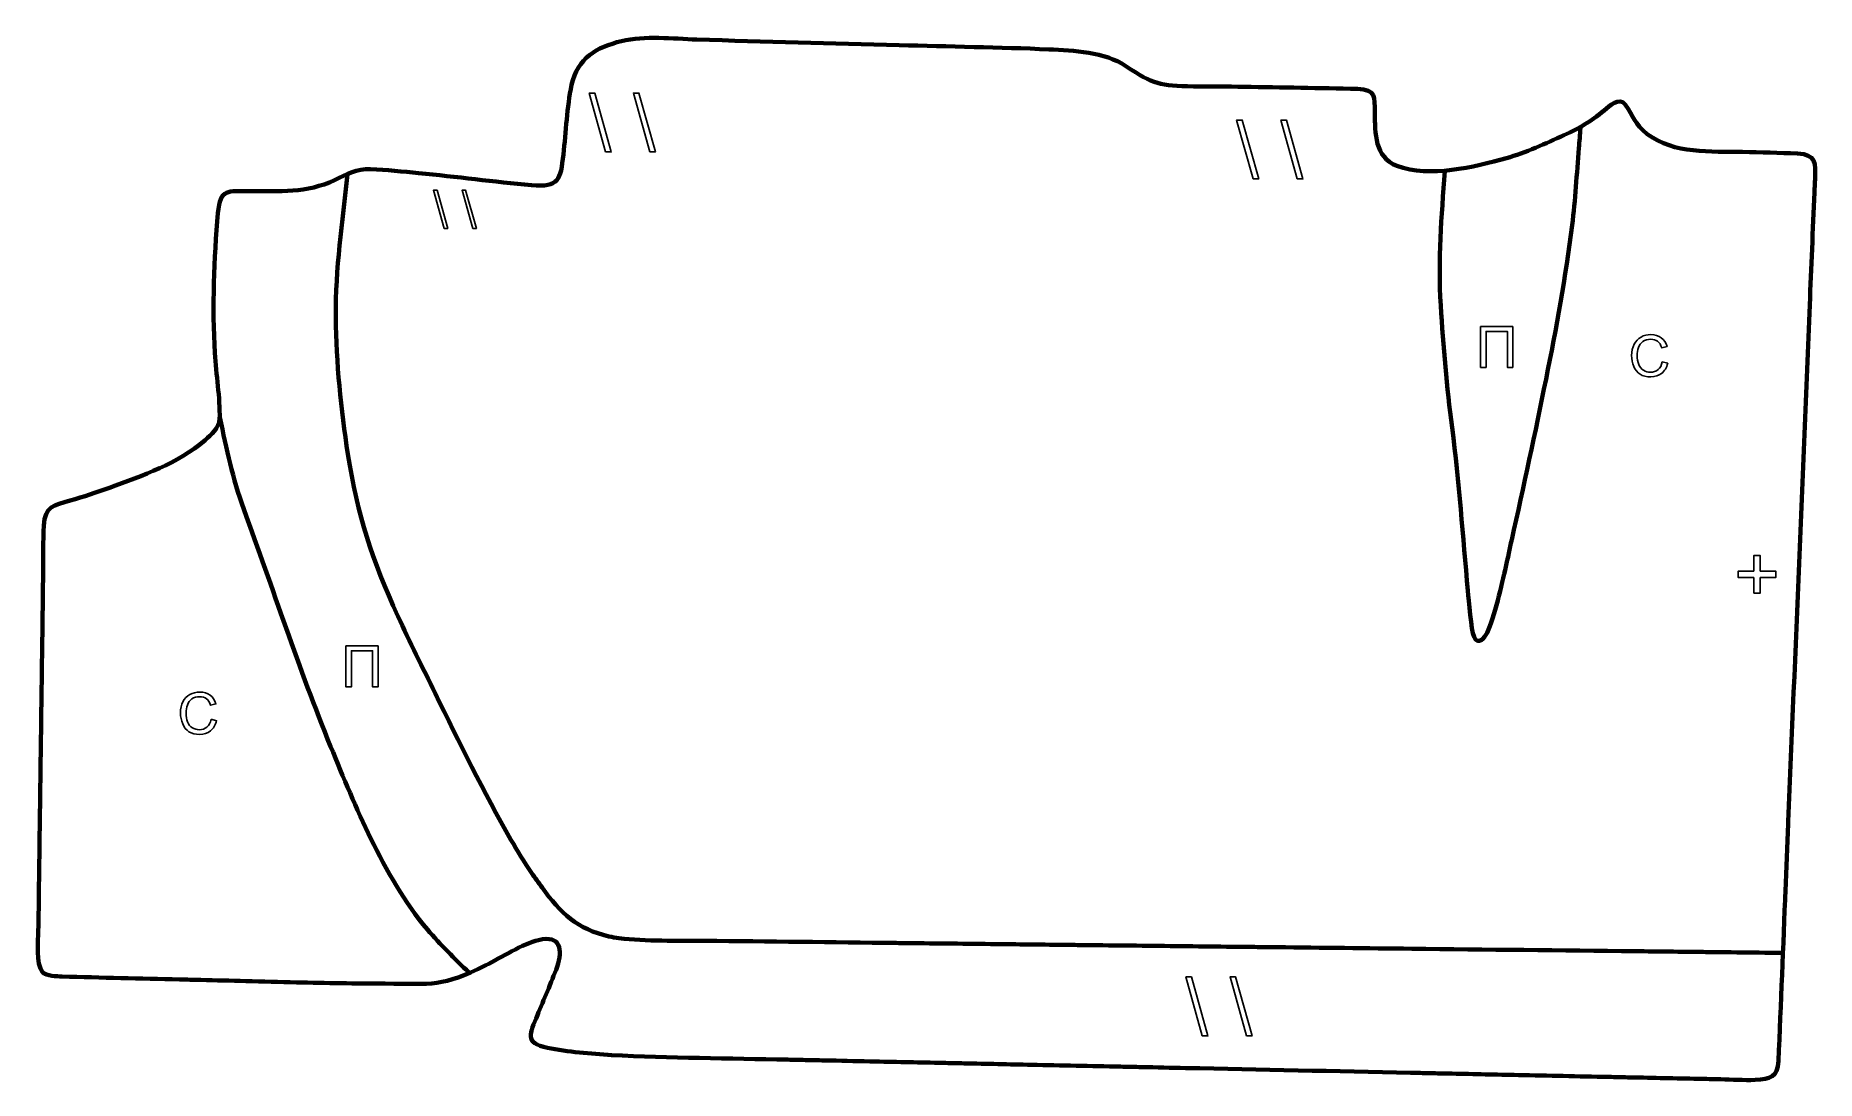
# Model space of a CAD drawing. Header units: millimetres. Extents: x 1059 to 1863, y 262 to 1471.
# Drawn here: x 1070 to 1863, y 262 to 727 of the extents above; entities outside this region: 1.
import ezdxf

# ---------------------------------------------------------------- set-up
doc = ezdxf.new("R2010")
doc.units = ezdxf.units.MM
doc.header["$MEASUREMENT"] = 0
doc.header["$XCLIPFRAME"] = 0
doc.layers.add('layer 1', color=7, linetype='Continuous', plot=False)
doc.layers.add('layer 2', color=7, linetype='Continuous')
doc.layers.add('layer 3', color=7, linetype='Continuous')
picture_1 = doc.add_image_def('image1.jpg', size_in_pixel=(45719, 101599))

msp = doc.modelspace()

# ---------------------------------------------------------------- linework, layer by layer
at = {"layer": 'layer 2', "color": 142}
for points, knots in [([(1323.7518, 675.2808), (1323.7518, 675.2808), (1316.4224, 701.4825), (1316.4224, 701.4825), (1316.4224, 701.4825), (1316.4224, 701.4825), (1318.9127, 701.4825), (1318.9127, 701.4825), (1318.9127, 701.4825), (1318.9127, 701.4825), (1326.2421, 675.2808), (1326.2421, 675.2808), (1326.2421, 675.2808), (1326.2421, 675.2808), (1323.7518, 675.2808), (1323.7518, 675.2808)], [0, 0, 0, 0, 0.2, 0.2, 0.2, 0.2, 0.4, 0.4, 0.4, 0.4, 0.6, 0.6, 0.6, 0.6, 1, 1, 1, 1]), ([(1343.4266, 675.2808), (1343.4266, 675.2808), (1336.0972, 701.4825), (1336.0972, 701.4825), (1336.0972, 701.4825), (1336.0972, 701.4825), (1338.5875, 701.4825), (1338.5875, 701.4825), (1338.5875, 701.4825), (1338.5875, 701.4825), (1345.9169, 675.2808), (1345.9169, 675.2808), (1345.9169, 675.2808), (1345.9169, 675.2808), (1343.4266, 675.2808), (1343.4266, 675.2808)], [0, 0, 0, 0, 0.2, 0.2, 0.2, 0.2, 0.4, 0.4, 0.4, 0.4, 0.6, 0.6, 0.6, 0.6, 1, 1, 1, 1]), ([(1612.0367, 663.2688), (1612.0367, 663.2688), (1604.7073, 689.4705), (1604.7073, 689.4705), (1604.7073, 689.4705), (1604.7073, 689.4705), (1607.1976, 689.4705), (1607.1976, 689.4705), (1607.1976, 689.4705), (1607.1976, 689.4705), (1614.527, 663.2688), (1614.527, 663.2688), (1614.527, 663.2688), (1614.527, 663.2688), (1612.0367, 663.2688), (1612.0367, 663.2688)], [0, 0, 0, 0, 0.2, 0.2, 0.2, 0.2, 0.4, 0.4, 0.4, 0.4, 0.6, 0.6, 0.6, 0.6, 1, 1, 1, 1]), ([(1631.7115, 663.2688), (1631.7115, 663.2688), (1624.3821, 689.4705), (1624.3821, 689.4705), (1624.3821, 689.4705), (1624.3821, 689.4705), (1626.8724, 689.4705), (1626.8724, 689.4705), (1626.8724, 689.4705), (1626.8724, 689.4705), (1634.2018, 663.2688), (1634.2018, 663.2688), (1634.2018, 663.2688), (1634.2018, 663.2688), (1631.7115, 663.2688), (1631.7115, 663.2688)], [0, 0, 0, 0, 0.2, 0.2, 0.2, 0.2, 0.4, 0.4, 0.4, 0.4, 0.6, 0.6, 0.6, 0.6, 1, 1, 1, 1]), ([(1251.8157, 641.2019), (1251.8157, 641.2019), (1247.0639, 658.189), (1247.0639, 658.189), (1247.0639, 658.189), (1247.0639, 658.189), (1248.6784, 658.189), (1248.6784, 658.189), (1248.6784, 658.189), (1248.6784, 658.189), (1253.4302, 641.2019), (1253.4302, 641.2019), (1253.4302, 641.2019), (1253.4302, 641.2019), (1251.8157, 641.2019), (1251.8157, 641.2019)], [0, 0, 0, 0, 0.2, 0.2, 0.2, 0.2, 0.4, 0.4, 0.4, 0.4, 0.6, 0.6, 0.6, 0.6, 1, 1, 1, 1]), ([(1264.5713, 641.2019), (1264.5713, 641.2019), (1259.8195, 658.189), (1259.8195, 658.189), (1259.8195, 658.189), (1259.8195, 658.189), (1261.434, 658.189), (1261.434, 658.189), (1261.434, 658.189), (1261.434, 658.189), (1266.1858, 641.2019), (1266.1858, 641.2019), (1266.1858, 641.2019), (1266.1858, 641.2019), (1264.5713, 641.2019), (1264.5713, 641.2019)], [0, 0, 0, 0, 0.2, 0.2, 0.2, 0.2, 0.4, 0.4, 0.4, 0.4, 0.6, 0.6, 0.6, 0.6, 1, 1, 1, 1]), ([(1713.3481, 597.507), (1713.3481, 597.507), (1727.6437, 597.507), (1727.6437, 597.507), (1727.6437, 597.507), (1727.6437, 597.507), (1727.6437, 579.2943), (1727.6437, 579.2943), (1727.6437, 579.2943), (1727.6437, 579.2943), (1725.2272, 579.2943), (1725.2272, 579.2943), (1725.2272, 579.2943), (1725.2272, 579.2943), (1725.2272, 595.3704), (1725.2272, 595.3704), (1725.2272, 595.3704), (1725.2272, 595.3704), (1715.7646, 595.3704), (1715.7646, 595.3704), (1715.7646, 595.3704), (1715.7646, 595.3704), (1715.7646, 579.2943), (1715.7646, 579.2943), (1715.7646, 579.2943), (1715.7646, 579.2943), (1713.3481, 579.2943), (1713.3481, 579.2943), (1713.3481, 579.2943), (1713.3481, 579.2943), (1713.3481, 597.507), (1713.3481, 597.507)], [0, 0, 0, 0, 0.11111111, 0.11111111, 0.11111111, 0.11111111, 0.22222222, 0.22222222, 0.22222222, 0.22222222, 0.33333333, 0.33333333, 0.33333333, 0.33333333, 0.44444444, 0.44444444, 0.44444444, 0.44444444, 0.55555556, 0.55555556, 0.55555556, 0.55555556, 0.66666667, 0.66666667, 0.66666667, 0.66666667, 0.77777778, 0.77777778, 0.77777778, 0.77777778, 1, 1, 1, 1]), ([(1794.227, 581.8111), (1794.227, 581.8111), (1796.6435, 581.2006), (1796.6435, 581.2006), (1796.6435, 581.2006), (1796.139, 579.2208), (1795.2318, 577.7158), (1793.9218, 576.6771), (1793.9218, 576.6771), (1792.6118, 575.6384), (1791.0092, 575.117), (1789.1142, 575.117), (1789.1142, 575.117), (1787.1556, 575.117), (1785.5615, 575.5155), (1784.3321, 576.3167), (1784.3321, 576.3167), (1783.1026, 577.1137), (1782.17, 578.2711), (1781.5298, 579.7846), (1781.5298, 579.7846), (1780.8896, 581.3023), (1780.5674, 582.9261), (1780.5674, 584.6642), (1780.5674, 584.6642), (1780.5674, 586.5593), (1780.9278, 588.2127), (1781.6527, 589.6244), (1781.6527, 589.6244), (1782.3777, 591.0362), (1783.4079, 592.1087), (1784.7433, 592.8422), (1784.7433, 592.8422), (1786.0787, 593.5756), (1787.5498, 593.9402), (1789.1524, 593.9402), (1789.1524, 593.9402), (1790.9753, 593.9402), (1792.5058, 593.4781), (1793.7437, 592.5496), (1793.7437, 592.5496), (1794.9859, 591.6212), (1795.8507, 590.3197), (1796.3383, 588.6409), (1796.3383, 588.6409), (1796.3383, 588.6409), (1793.9726, 588.0812), (1793.9726, 588.0812), (1793.9726, 588.0812), (1793.5529, 589.404), (1792.9382, 590.3706), (1792.1369, 590.9726), (1792.1369, 590.9726), (1791.3357, 591.5788), (1790.3267, 591.8798), (1789.11, 591.8798), (1789.11, 591.8798), (1787.7152, 591.8798), (1786.5451, 591.5449), (1785.6082, 590.8751), (1785.6082, 590.8751), (1784.6712, 590.2052), (1784.0099, 589.3022), (1783.6326, 588.1745), (1783.6326, 588.1745), (1783.251, 587.0426), (1783.0602, 585.8767), (1783.0602, 584.677), (1783.0602, 584.677), (1783.0602, 583.1296), (1783.2849, 581.7772), (1783.7343, 580.624), (1783.7343, 580.624), (1784.1837, 579.4667), (1784.8832, 578.606), (1785.8329, 578.0337), (1785.8329, 578.0337), (1786.7825, 577.4614), (1787.8084, 577.1773), (1788.9149, 577.1773), (1788.9149, 577.1773), (1790.2631, 577.1773), (1791.3993, 577.5674), (1792.332, 578.3432), (1792.332, 578.3432), (1793.2646, 579.1233), (1793.8963, 580.2764), (1794.227, 581.8111)], [0, 0, 0, 0, 0.04347826, 0.04347826, 0.04347826, 0.04347826, 0.08695652, 0.08695652, 0.08695652, 0.08695652, 0.13043478, 0.13043478, 0.13043478, 0.13043478, 0.17391304, 0.17391304, 0.17391304, 0.17391304, 0.2173913, 0.2173913, 0.2173913, 0.2173913, 0.26086957, 0.26086957, 0.26086957, 0.26086957, 0.30434783, 0.30434783, 0.30434783, 0.30434783, 0.34782609, 0.34782609, 0.34782609, 0.34782609, 0.39130435, 0.39130435, 0.39130435, 0.39130435, 0.43478261, 0.43478261, 0.43478261, 0.43478261, 0.47826087, 0.47826087, 0.47826087, 0.47826087, 0.52173913, 0.52173913, 0.52173913, 0.52173913, 0.56521739, 0.56521739, 0.56521739, 0.56521739, 0.60869565, 0.60869565, 0.60869565, 0.60869565, 0.65217391, 0.65217391, 0.65217391, 0.65217391, 0.69565217, 0.69565217, 0.69565217, 0.69565217, 0.73913043, 0.73913043, 0.73913043, 0.73913043, 0.7826087, 0.7826087, 0.7826087, 0.7826087, 0.82608696, 0.82608696, 0.82608696, 0.82608696, 0.86956522, 0.86956522, 0.86956522, 0.86956522, 0.91304348, 0.91304348, 0.91304348, 0.91304348, 1, 1, 1, 1]), ([(1834.9087, 478.8267), (1834.9087, 478.8267), (1834.9087, 485.7511), (1834.9087, 485.7511), (1834.9087, 485.7511), (1834.9087, 485.7511), (1828.0195, 485.7511), (1828.0195, 485.7511), (1828.0195, 485.7511), (1828.0195, 485.7511), (1828.0195, 488.6481), (1828.0195, 488.6481), (1828.0195, 488.6481), (1828.0195, 488.6481), (1834.9087, 488.6481), (1834.9087, 488.6481), (1834.9087, 488.6481), (1834.9087, 488.6481), (1834.9087, 495.5372), (1834.9087, 495.5372), (1834.9087, 495.5372), (1834.9087, 495.5372), (1837.841, 495.5372), (1837.841, 495.5372), (1837.841, 495.5372), (1837.841, 495.5372), (1837.841, 488.6481), (1837.841, 488.6481), (1837.841, 488.6481), (1837.841, 488.6481), (1844.7301, 488.6481), (1844.7301, 488.6481), (1844.7301, 488.6481), (1844.7301, 488.6481), (1844.7301, 485.7511), (1844.7301, 485.7511), (1844.7301, 485.7511), (1844.7301, 485.7511), (1837.841, 485.7511), (1837.841, 485.7511), (1837.841, 485.7511), (1837.841, 485.7511), (1837.841, 478.8267), (1837.841, 478.8267), (1837.841, 478.8267), (1837.841, 478.8267), (1834.9087, 478.8267), (1834.9087, 478.8267)], [0, 0, 0, 0, 0.07692308, 0.07692308, 0.07692308, 0.07692308, 0.15384615, 0.15384615, 0.15384615, 0.15384615, 0.23076923, 0.23076923, 0.23076923, 0.23076923, 0.30769231, 0.30769231, 0.30769231, 0.30769231, 0.38461538, 0.38461538, 0.38461538, 0.38461538, 0.46153846, 0.46153846, 0.46153846, 0.46153846, 0.53846154, 0.53846154, 0.53846154, 0.53846154, 0.61538462, 0.61538462, 0.61538462, 0.61538462, 0.69230769, 0.69230769, 0.69230769, 0.69230769, 0.76923077, 0.76923077, 0.76923077, 0.76923077, 0.84615385, 0.84615385, 0.84615385, 0.84615385, 1, 1, 1, 1]), ([(1208.1422, 455.3064), (1208.1422, 455.3064), (1222.4377, 455.3064), (1222.4377, 455.3064), (1222.4377, 455.3064), (1222.4377, 455.3064), (1222.4377, 437.0937), (1222.4377, 437.0937), (1222.4377, 437.0937), (1222.4377, 437.0937), (1220.0212, 437.0937), (1220.0212, 437.0937), (1220.0212, 437.0937), (1220.0212, 437.0937), (1220.0212, 453.1698), (1220.0212, 453.1698), (1220.0212, 453.1698), (1220.0212, 453.1698), (1210.5587, 453.1698), (1210.5587, 453.1698), (1210.5587, 453.1698), (1210.5587, 453.1698), (1210.5587, 437.0937), (1210.5587, 437.0937), (1210.5587, 437.0937), (1210.5587, 437.0937), (1208.1422, 437.0937), (1208.1422, 437.0937), (1208.1422, 437.0937), (1208.1422, 437.0937), (1208.1422, 455.3064), (1208.1422, 455.3064)], [0, 0, 0, 0, 0.11111111, 0.11111111, 0.11111111, 0.11111111, 0.22222222, 0.22222222, 0.22222222, 0.22222222, 0.33333333, 0.33333333, 0.33333333, 0.33333333, 0.44444444, 0.44444444, 0.44444444, 0.44444444, 0.55555556, 0.55555556, 0.55555556, 0.55555556, 0.66666667, 0.66666667, 0.66666667, 0.66666667, 0.77777778, 0.77777778, 0.77777778, 0.77777778, 1, 1, 1, 1]), ([(1148.1334, 422.6386), (1148.1334, 422.6386), (1150.5499, 422.0281), (1150.5499, 422.0281), (1150.5499, 422.0281), (1150.0454, 420.0483), (1149.1382, 418.5433), (1147.8282, 417.5046), (1147.8282, 417.5046), (1146.5182, 416.4659), (1144.9156, 415.9445), (1143.0206, 415.9445), (1143.0206, 415.9445), (1141.062, 415.9445), (1139.4678, 416.343), (1138.2384, 417.1442), (1138.2384, 417.1442), (1137.0089, 417.9412), (1136.0763, 419.0986), (1135.4361, 420.6121), (1135.4361, 420.6121), (1134.7959, 422.1298), (1134.4737, 423.7536), (1134.4737, 425.4917), (1134.4737, 425.4917), (1134.4737, 427.3868), (1134.8341, 429.0402), (1135.559, 430.4519), (1135.559, 430.4519), (1136.284, 431.8637), (1137.3142, 432.9362), (1138.6496, 433.6697), (1138.6496, 433.6697), (1139.9851, 434.4031), (1141.4562, 434.7677), (1143.0588, 434.7677), (1143.0588, 434.7677), (1144.8817, 434.7677), (1146.4122, 434.3056), (1147.6501, 433.3771), (1147.6501, 433.3771), (1148.8923, 432.4487), (1149.7571, 431.1472), (1150.2447, 429.4684), (1150.2447, 429.4684), (1150.2447, 429.4684), (1147.879, 428.9087), (1147.879, 428.9087), (1147.879, 428.9087), (1147.4593, 430.2315), (1146.8446, 431.1981), (1146.0433, 431.8001), (1146.0433, 431.8001), (1145.2421, 432.4063), (1144.2331, 432.7073), (1143.0164, 432.7073), (1143.0164, 432.7073), (1141.6216, 432.7073), (1140.4515, 432.3724), (1139.5145, 431.7026), (1139.5145, 431.7026), (1138.5775, 431.0327), (1137.9162, 430.1297), (1137.5389, 429.002), (1137.5389, 429.002), (1137.1573, 427.8701), (1136.9665, 426.7042), (1136.9665, 425.5045), (1136.9665, 425.5045), (1136.9665, 423.9571), (1137.1912, 422.6047), (1137.6406, 421.4515), (1137.6406, 421.4515), (1138.09, 420.2942), (1138.7895, 419.4335), (1139.7392, 418.8612), (1139.7392, 418.8612), (1140.6889, 418.2889), (1141.7148, 418.0048), (1142.8213, 418.0048), (1142.8213, 418.0048), (1144.1695, 418.0048), (1145.3057, 418.3949), (1146.2384, 419.1707), (1146.2384, 419.1707), (1147.171, 419.9508), (1147.8027, 421.1039), (1148.1334, 422.6386)], [0, 0, 0, 0, 0.04347826, 0.04347826, 0.04347826, 0.04347826, 0.08695652, 0.08695652, 0.08695652, 0.08695652, 0.13043478, 0.13043478, 0.13043478, 0.13043478, 0.17391304, 0.17391304, 0.17391304, 0.17391304, 0.2173913, 0.2173913, 0.2173913, 0.2173913, 0.26086957, 0.26086957, 0.26086957, 0.26086957, 0.30434783, 0.30434783, 0.30434783, 0.30434783, 0.34782609, 0.34782609, 0.34782609, 0.34782609, 0.39130435, 0.39130435, 0.39130435, 0.39130435, 0.43478261, 0.43478261, 0.43478261, 0.43478261, 0.47826087, 0.47826087, 0.47826087, 0.47826087, 0.52173913, 0.52173913, 0.52173913, 0.52173913, 0.56521739, 0.56521739, 0.56521739, 0.56521739, 0.60869565, 0.60869565, 0.60869565, 0.60869565, 0.65217391, 0.65217391, 0.65217391, 0.65217391, 0.69565217, 0.69565217, 0.69565217, 0.69565217, 0.73913043, 0.73913043, 0.73913043, 0.73913043, 0.7826087, 0.7826087, 0.7826087, 0.7826087, 0.82608696, 0.82608696, 0.82608696, 0.82608696, 0.86956522, 0.86956522, 0.86956522, 0.86956522, 0.91304348, 0.91304348, 0.91304348, 0.91304348, 1, 1, 1, 1]), ([(1589.4259, 281.7153), (1589.4259, 281.7153), (1582.0965, 307.917), (1582.0965, 307.917), (1582.0965, 307.917), (1582.0965, 307.917), (1584.5868, 307.917), (1584.5868, 307.917), (1584.5868, 307.917), (1584.5868, 307.917), (1591.9162, 281.7153), (1591.9162, 281.7153), (1591.9162, 281.7153), (1591.9162, 281.7153), (1589.4259, 281.7153), (1589.4259, 281.7153)], [0, 0, 0, 0, 0.2, 0.2, 0.2, 0.2, 0.4, 0.4, 0.4, 0.4, 0.6, 0.6, 0.6, 0.6, 1, 1, 1, 1]), ([(1609.1007, 281.7153), (1609.1007, 281.7153), (1601.7713, 307.917), (1601.7713, 307.917), (1601.7713, 307.917), (1601.7713, 307.917), (1604.2616, 307.917), (1604.2616, 307.917), (1604.2616, 307.917), (1604.2616, 307.917), (1611.591, 281.7153), (1611.591, 281.7153), (1611.591, 281.7153), (1611.591, 281.7153), (1609.1007, 281.7153), (1609.1007, 281.7153)], [0, 0, 0, 0, 0.2, 0.2, 0.2, 0.2, 0.4, 0.4, 0.4, 0.4, 0.6, 0.6, 0.6, 0.6, 1, 1, 1, 1])]:
    msp.add_open_spline(points, degree=3, knots=knots, dxfattribs=at)
at = {"layer": 'layer 2', "color": 142, "lineweight": 158}
for points, knots in [([(1697.4473, 666.7451), (1695.858, 646.1626), (1694.2818, 627.6245), (1695.589, 606.8781), (1695.589, 606.8781), (1696.7507, 588.4838), (1698.2181, 570.7996), (1700.6107, 552.5087), (1700.6107, 552.5087), (1703.768, 528.2183), (1705.4329, 504.2198), (1707.6588, 479.8797), (1707.6588, 479.8797), (1708.0319, 475.8002), (1709.0785, 462.3927), (1710.4173, 459.3431), (1710.4173, 459.3431), (1712.1773, 455.3337), (1715.0477, 458.8442), (1716.2064, 461.2065), (1716.2064, 461.2065), (1719.5614, 468.0462), (1722.8027, 482.8129), (1724.5392, 490.5573), (1724.5392, 490.5573), (1725.434, 494.5487), (1726.2753, 498.5514), (1727.1692, 502.5414), (1727.1692, 502.5414), (1732.5114, 526.2749), (1737.6149, 550.3109), (1742.4506, 574.1544), (1742.4506, 574.1544), (1747.0265, 596.717), (1751.2099, 619.8087), (1754.0791, 642.6499), (1754.0791, 642.6499), (1755.5015, 653.9723), (1756.1386, 665.5978), (1757.0813, 676.9989), (1757.0813, 676.9989), (1757.328, 679.9825), (1757.5745, 682.9661), (1757.8147, 685.9504), (1757.8147, 685.9504), (1757.8147, 685.9504), (1757.8546, 686.4468), (1757.8546, 686.4468)], [0, 0, 0, 0, 0.07692308, 0.07692308, 0.07692308, 0.07692308, 0.15384615, 0.15384615, 0.15384615, 0.15384615, 0.23076923, 0.23076923, 0.23076923, 0.23076923, 0.30769231, 0.30769231, 0.30769231, 0.30769231, 0.38461538, 0.38461538, 0.38461538, 0.38461538, 0.46153846, 0.46153846, 0.46153846, 0.46153846, 0.53846154, 0.53846154, 0.53846154, 0.53846154, 0.61538462, 0.61538462, 0.61538462, 0.61538462, 0.69230769, 0.69230769, 0.69230769, 0.69230769, 0.76923077, 0.76923077, 0.76923077, 0.76923077, 0.84615385, 0.84615385, 0.84615385, 0.84615385, 1, 1, 1, 1]), ([(1208.8803, 665.3535), (1206.5417, 643.698), (1203.3702, 623.5738), (1203.6089, 601.6214), (1203.6089, 601.6214), (1203.8288, 581.3944), (1205.8838, 560.6987), (1209.0277, 540.7205), (1209.0277, 540.7205), (1213.3084, 513.5185), (1219.8011, 493.5706), (1231.2512, 468.62), (1231.2512, 468.62), (1236.551, 457.0712), (1242.2577, 445.7111), (1247.8353, 434.2951), (1247.8353, 434.2951), (1258.465, 412.4997), (1269.5652, 390.0918), (1281.5766, 369.0468), (1281.5766, 369.0468), (1284.4751, 363.9684), (1287.5002, 359.0778), (1290.8198, 354.2624), (1290.8198, 354.2624), (1292.3452, 352.0662), (1293.9005, 349.8919), (1295.4597, 347.7197), (1295.4597, 347.7197), (1303.6006, 336.3818), (1311.2339, 329.2059), (1325.2056, 325.983), (1325.2056, 325.983), (1326.6948, 325.6492), (1328.138, 325.4072), (1329.6498, 325.206), (1329.6498, 325.206), (1341.7685, 323.7489), (1355.6375, 324.0894), (1367.9479, 323.9994), (1367.9479, 323.9994), (1396.3151, 323.792), (1424.6803, 323.3765), (1453.0464, 323.0591), (1453.0464, 323.0591), (1456.3827, 323.0219), (1459.7191, 322.9846), (1463.0554, 322.9474), (1463.0554, 322.9474), (1476.234, 322.8003), (1489.4126, 322.653), (1502.5911, 322.5059), (1502.5911, 322.5059), (1512.6002, 322.3942), (1522.6093, 322.2824), (1532.6183, 322.1707), (1532.6183, 322.1707), (1535.9546, 322.1335), (1539.291, 322.0962), (1542.6273, 322.059), (1542.6273, 322.059), (1555.9727, 321.91), (1569.3182, 321.7609), (1582.6635, 321.6119), (1582.6635, 321.6119), (1589.3362, 321.5374), (1596.0089, 321.4629), (1602.6816, 321.3885), (1602.6816, 321.3885), (1606.0179, 321.3512), (1609.3544, 321.314), (1612.6907, 321.2767), (1612.6907, 321.2767), (1616.0271, 321.2395), (1619.3634, 321.2022), (1622.6997, 321.165), (1622.6997, 321.165), (1642.7178, 320.9415), (1662.7359, 320.7179), (1682.754, 320.4945), (1682.754, 320.4945), (1715.9507, 320.1239), (1749.1474, 319.7532), (1782.344, 319.3826), (1782.344, 319.3826), (1792.3531, 319.2708), (1802.3621, 319.1591), (1812.3712, 319.0473), (1812.3712, 319.0473), (1815.7076, 319.01), (1819.0439, 318.9728), (1822.3803, 318.9355), (1822.3803, 318.9355), (1829.0529, 318.8611), (1835.7256, 318.7866), (1842.3983, 318.7121), (1842.3983, 318.7121), (1844.2333, 318.6916), (1846.0683, 318.6712), (1847.9033, 318.6506)], [0, 0, 0, 0, 0.03846154, 0.03846154, 0.03846154, 0.03846154, 0.07692308, 0.07692308, 0.07692308, 0.07692308, 0.11538462, 0.11538462, 0.11538462, 0.11538462, 0.15384615, 0.15384615, 0.15384615, 0.15384615, 0.19230769, 0.19230769, 0.19230769, 0.19230769, 0.23076923, 0.23076923, 0.23076923, 0.23076923, 0.26923077, 0.26923077, 0.26923077, 0.26923077, 0.30769231, 0.30769231, 0.30769231, 0.30769231, 0.34615385, 0.34615385, 0.34615385, 0.34615385, 0.38461538, 0.38461538, 0.38461538, 0.38461538, 0.42307692, 0.42307692, 0.42307692, 0.42307692, 0.46153846, 0.46153846, 0.46153846, 0.46153846, 0.5, 0.5, 0.5, 0.5, 0.53846154, 0.53846154, 0.53846154, 0.53846154, 0.57692308, 0.57692308, 0.57692308, 0.57692308, 0.61538462, 0.61538462, 0.61538462, 0.61538462, 0.65384615, 0.65384615, 0.65384615, 0.65384615, 0.69230769, 0.69230769, 0.69230769, 0.69230769, 0.73076923, 0.73076923, 0.73076923, 0.73076923, 0.76923077, 0.76923077, 0.76923077, 0.76923077, 0.80769231, 0.80769231, 0.80769231, 0.80769231, 0.84615385, 0.84615385, 0.84615385, 0.84615385, 0.88461538, 0.88461538, 0.88461538, 0.88461538, 0.92307692, 0.92307692, 0.92307692, 0.92307692, 1, 1, 1, 1]), ([(1152.053, 557.1797), (1154.9898, 542.6567), (1157.5529, 530.1798), (1162.7009, 516.1615), (1162.7009, 516.1615), (1175.5842, 480.837), (1187.0593, 445.4575), (1201.3158, 410.5892), (1201.3158, 410.5892), (1206.9811, 396.733), (1212.6799, 382.8733), (1219.2693, 369.4245), (1219.2693, 369.4245), (1225.9313, 355.8583), (1234.5766, 340.5233), (1244.3933, 329.0396), (1244.3933, 329.0396), (1250.221, 322.2494), (1256.516, 316.084), (1262.9438, 309.8764)], [0, 0, 0, 0, 0.16666667, 0.16666667, 0.16666667, 0.16666667, 0.33333333, 0.33333333, 0.33333333, 0.33333333, 0.5, 0.5, 0.5, 0.5, 0.66666667, 0.66666667, 0.66666667, 0.66666667, 1, 1, 1, 1])]:
    msp.add_open_spline(points, degree=3, knots=knots, dxfattribs=at)
at = {"layer": 'layer 3', "color": 22, "lineweight": 158}
msp.add_open_spline([(1658.5021, 703.364), (1666.8149, 702.8585), (1666.0941, 700.0629), (1666.2396, 692.6211), (1666.2396, 692.6211), (1666.408, 683.5185), (1666.0943, 673.1137), (1676.0154, 669.0557), (1676.0154, 669.0557), (1690.9618, 663.7199), (1710.075, 668.4263), (1724.9102, 672.5504), (1724.9102, 672.5504), (1732.9569, 674.7873), (1742.6378, 679.1756), (1750.3282, 682.6801), (1750.3282, 682.6801), (1757.8501, 686.1079), (1761.9207, 688.5985), (1768.3734, 693.759), (1768.3734, 693.759), (1770.8618, 695.8288), (1774.8428, 699.9212), (1777.7578, 696.3806), (1777.7578, 696.3806), (1781.7341, 691.0508), (1781.5082, 687.9254), (1787.5433, 683.2112), (1787.5433, 683.2112), (1799.5202, 674.243), (1815.7429, 675.5983), (1829.9847, 675.2441), (1829.9847, 675.2441), (1838.0715, 675.043), (1846.3415, 674.9236), (1854.4074, 674.5422), (1854.4074, 674.5422), (1862.8249, 674.1442), (1862.5389, 670.3044), (1862.2525, 663.2287), (1862.2525, 663.2287), (1862.1709, 661.2116), (1862.0279, 659.1996), (1861.931, 657.1836), (1861.931, 657.1836), (1861.2402, 640.5127), (1860.5495, 623.8419), (1859.8587, 607.171), (1859.8587, 607.171), (1856.681, 530.4851), (1853.5034, 453.7991), (1850.3258, 377.1132), (1850.3258, 377.1132), (1849.9113, 367.1107), (1849.4968, 357.1081), (1849.0824, 347.1056), (1849.0824, 347.1056), (1848.0261, 321.5952), (1847.0665, 296.0808), (1845.9249, 270.5739), (1845.9249, 270.5739), (1845.4815, 263.2139), (1842.4005, 262.413), (1835.5201, 262.105), (1835.5201, 262.105), (1830.4812, 261.8795), (1825.271, 262.2495), (1820.2163, 262.3661), (1820.2163, 262.3661), (1816.8799, 262.4363), (1813.5434, 262.5066), (1810.207, 262.5769), (1810.207, 262.5769), (1800.1978, 262.7877), (1790.1885, 262.9985), (1780.1793, 263.2093), (1780.1793, 263.2093), (1776.8429, 263.2796), (1773.5065, 263.3499), (1770.1701, 263.4201), (1770.1701, 263.4201), (1763.4972, 263.5607), (1756.8244, 263.7012), (1750.1516, 263.8417), (1750.1516, 263.8417), (1743.4787, 263.9823), (1736.806, 264.1228), (1730.1331, 264.2633), (1730.1331, 264.2633), (1720.2907, 264.4706), (1710.4483, 264.6779), (1700.6058, 264.8852), (1700.6058, 264.8852), (1697.2694, 264.9554), (1693.933, 265.0257), (1690.5966, 265.096), (1690.5966, 265.096), (1687.7607, 265.1557), (1684.9247, 265.2155), (1682.0887, 265.2752), (1682.0887, 265.2752), (1648.7246, 265.9779), (1615.3605, 266.6805), (1581.9963, 267.3832), (1581.9963, 267.3832), (1575.4903, 267.5202), (1568.9843, 267.6572), (1562.4782, 267.7942), (1562.4782, 267.7942), (1559.3086, 267.861), (1556.1391, 267.9278), (1552.9695, 267.9945), (1552.9695, 267.9945), (1539.7907, 268.2721), (1526.6118, 268.5496), (1513.4329, 268.8272), (1513.4329, 268.8272), (1503.4237, 269.038), (1493.4145, 269.2488), (1483.4053, 269.4596), (1483.4053, 269.4596), (1480.2357, 269.5263), (1477.0661, 269.5931), (1473.8965, 269.6599), (1473.8965, 269.6599), (1463.8872, 269.8707), (1453.878, 270.0815), (1443.8688, 270.2923), (1443.8688, 270.2923), (1437.196, 270.4328), (1430.5231, 270.5733), (1423.8503, 270.7139), (1423.8503, 270.7139), (1420.5139, 270.7841), (1417.1774, 270.8544), (1413.8411, 270.9248), (1413.8411, 270.9248), (1410.8383, 270.9879), (1407.8355, 271.0511), (1404.8327, 271.1144), (1404.8327, 271.1144), (1378.7786, 271.6593), (1352.3568, 271.845), (1326.3559, 273.1816), (1326.3559, 273.1816), (1317.4213, 273.6753), (1306.639, 274.6015), (1297.9117, 276.3826), (1297.9117, 276.3826), (1287.3249, 278.5432), (1290.1351, 282.9053), (1293.3625, 290.9401), (1293.3625, 290.9401), (1296.2596, 298.1523), (1299.5207, 305.1486), (1302.1568, 312.4756), (1302.1568, 312.4756), (1304.568, 320.1377), (1303.9192, 326.6943), (1293.8928, 324.3748), (1293.8928, 324.3748), (1286.8401, 322.7433), (1277.1924, 316.4992), (1270.4139, 313.1459), (1270.4139, 313.1459), (1250.4003, 303.3422), (1247.3184, 304.8747), (1225.6143, 304.9605), (1225.6143, 304.9605), (1212.3516, 305.0127), (1199.334, 305.1947), (1186.0745, 305.5314), (1186.0745, 305.5314), (1178.5604, 305.7223), (1171.0461, 305.9041), (1163.5319, 306.0925), (1163.5319, 306.0925), (1156.8542, 306.2601), (1150.1765, 306.4277), (1143.4988, 306.5953), (1143.4988, 306.5953), (1140.3269, 306.6749), (1137.155, 306.7546), (1133.9831, 306.8342), (1133.9831, 306.8342), (1116.5972, 307.2697), (1099.1738, 307.601), (1081.795, 308.1426), (1081.795, 308.1426), (1079.3818, 308.2178), (1074.7404, 308.1903), (1073.0508, 310.1341), (1073.0508, 310.1341), (1069.9603, 313.6895), (1071.0338, 323.8973), (1071.1621, 328.6459), (1071.1621, 328.6459), (1071.3011, 333.7905), (1071.3254, 338.9788), (1071.3943, 344.1287), (1071.3943, 344.1287), (1071.5733, 357.4742), (1071.7524, 370.8197), (1071.9314, 384.1652), (1071.9314, 384.1652), (1072.012, 390.1706), (1072.0926, 396.1762), (1072.1731, 402.1816), (1072.1731, 402.1816), (1072.35, 415.3603), (1072.5267, 428.539), (1072.7035, 441.7177), (1072.7035, 441.7177), (1072.8176, 450.2254), (1072.9318, 458.7332), (1073.0459, 467.2409), (1073.0459, 467.2409), (1073.1354, 473.9137), (1073.2249, 480.5865), (1073.3145, 487.2592), (1073.3145, 487.2592), (1073.4022, 494.4396), (1073.2704, 501.8485), (1073.5676, 508.9955), (1073.5676, 508.9955), (1074.0513, 517.4261), (1078.0529, 517.9362), (1085.3257, 520.0388), (1085.3257, 520.0388), (1091.4594, 521.8047), (1096.7849, 523.5425), (1102.7905, 525.7029), (1102.7905, 525.7029), (1117.7345, 531.0927), (1133.1396, 536.496), (1145.411, 546.9666), (1145.411, 546.9666), (1148.2302, 549.3721), (1151.6056, 552.4726), (1151.8909, 556.4029), (1151.8909, 556.4029), (1152.132, 565.9756), (1150.3087, 576.0947), (1149.7285, 585.7737), (1149.7285, 585.7737), (1148.5729, 606.1205), (1149.4038, 627.7403), (1151.1025, 648.056), (1151.1025, 648.056), (1152.3221, 659.1524), (1155.4335, 657.7514), (1165.2043, 657.792), (1165.2043, 657.792), (1178.5637, 657.8211), (1190.6024, 656.9172), (1203.0953, 662.7071), (1203.0953, 662.7071), (1208.769, 665.3463), (1212.7554, 667.7845), (1219.1326, 667.5907), (1219.1326, 667.5907), (1226.0268, 667.3573), (1233.5878, 666.4937), (1240.5046, 665.8277), (1240.5046, 665.8277), (1257.2849, 664.1883), (1274.0159, 662.03), (1290.7979, 660.4554), (1290.7979, 660.4554), (1302.9981, 659.4908), (1303.6307, 662.7561), (1304.9354, 674.1746), (1304.9354, 674.1746), (1306.0544, 684.2381), (1306.5666, 695.2278), (1308.5653, 705.0827), (1308.5653, 705.0827), (1311.3663, 717.0553), (1319.5331, 721.8435), (1330.8415, 724.6178), (1330.8415, 724.6178), (1341.1352, 727.063), (1353.7293, 725.6721), (1364.3699, 725.328), (1364.3699, 725.328), (1394.3835, 724.3577), (1424.4548, 723.6602), (1454.4792, 722.8115), (1454.4792, 722.8115), (1476.6145, 722.1896), (1498.9339, 721.8796), (1521.0374, 720.9253), (1521.0374, 720.9253), (1532.2707, 720.3492), (1545.8137, 719.9002), (1555.4305, 713.4751), (1555.4305, 713.4751), (1567.8084, 705.2175), (1570.4331, 704.7339), (1585.4508, 704.4757), (1585.4508, 704.4757), (1592.9625, 704.3465), (1600.4901, 704.3902), (1608.0257, 704.2639), (1608.0257, 704.2639), (1624.8516, 703.9817), (1641.6772, 703.6982), (1658.5021, 703.364)], degree=3, knots=[0, 0, 0, 0, 0.01282051, 0.01282051, 0.01282051, 0.01282051, 0.02564103, 0.02564103, 0.02564103, 0.02564103, 0.03846154, 0.03846154, 0.03846154, 0.03846154, 0.05128205, 0.05128205, 0.05128205, 0.05128205, 0.06410256, 0.06410256, 0.06410256, 0.06410256, 0.07692308, 0.07692308, 0.07692308, 0.07692308, 0.08974359, 0.08974359, 0.08974359, 0.08974359, 0.1025641, 0.1025641, 0.1025641, 0.1025641, 0.11538462, 0.11538462, 0.11538462, 0.11538462, 0.12820513, 0.12820513, 0.12820513, 0.12820513, 0.14102564, 0.14102564, 0.14102564, 0.14102564, 0.15384615, 0.15384615, 0.15384615, 0.15384615, 0.16666667, 0.16666667, 0.16666667, 0.16666667, 0.17948718, 0.17948718, 0.17948718, 0.17948718, 0.19230769, 0.19230769, 0.19230769, 0.19230769, 0.20512821, 0.20512821, 0.20512821, 0.20512821, 0.21794872, 0.21794872, 0.21794872, 0.21794872, 0.23076923, 0.23076923, 0.23076923, 0.23076923, 0.24358974, 0.24358974, 0.24358974, 0.24358974, 0.25641026, 0.25641026, 0.25641026, 0.25641026, 0.26923077, 0.26923077, 0.26923077, 0.26923077, 0.28205128, 0.28205128, 0.28205128, 0.28205128, 0.29487179, 0.29487179, 0.29487179, 0.29487179, 0.30769231, 0.30769231, 0.30769231, 0.30769231, 0.32051282, 0.32051282, 0.32051282, 0.32051282, 0.33333333, 0.33333333, 0.33333333, 0.33333333, 0.34615385, 0.34615385, 0.34615385, 0.34615385, 0.35897436, 0.35897436, 0.35897436, 0.35897436, 0.37179487, 0.37179487, 0.37179487, 0.37179487, 0.38461538, 0.38461538, 0.38461538, 0.38461538, 0.3974359, 0.3974359, 0.3974359, 0.3974359, 0.41025641, 0.41025641, 0.41025641, 0.41025641, 0.42307692, 0.42307692, 0.42307692, 0.42307692, 0.43589744, 0.43589744, 0.43589744, 0.43589744, 0.44871795, 0.44871795, 0.44871795, 0.44871795, 0.46153846, 0.46153846, 0.46153846, 0.46153846, 0.47435897, 0.47435897, 0.47435897, 0.47435897, 0.48717949, 0.48717949, 0.48717949, 0.48717949, 0.5, 0.5, 0.5, 0.5, 0.51282051, 0.51282051, 0.51282051, 0.51282051, 0.52564103, 0.52564103, 0.52564103, 0.52564103, 0.53846154, 0.53846154, 0.53846154, 0.53846154, 0.55128205, 0.55128205, 0.55128205, 0.55128205, 0.56410256, 0.56410256, 0.56410256, 0.56410256, 0.57692308, 0.57692308, 0.57692308, 0.57692308, 0.58974359, 0.58974359, 0.58974359, 0.58974359, 0.6025641, 0.6025641, 0.6025641, 0.6025641, 0.61538462, 0.61538462, 0.61538462, 0.61538462, 0.62820513, 0.62820513, 0.62820513, 0.62820513, 0.64102564, 0.64102564, 0.64102564, 0.64102564, 0.65384615, 0.65384615, 0.65384615, 0.65384615, 0.66666667, 0.66666667, 0.66666667, 0.66666667, 0.67948718, 0.67948718, 0.67948718, 0.67948718, 0.69230769, 0.69230769, 0.69230769, 0.69230769, 0.70512821, 0.70512821, 0.70512821, 0.70512821, 0.71794872, 0.71794872, 0.71794872, 0.71794872, 0.73076923, 0.73076923, 0.73076923, 0.73076923, 0.74358974, 0.74358974, 0.74358974, 0.74358974, 0.75641026, 0.75641026, 0.75641026, 0.75641026, 0.76923077, 0.76923077, 0.76923077, 0.76923077, 0.78205128, 0.78205128, 0.78205128, 0.78205128, 0.79487179, 0.79487179, 0.79487179, 0.79487179, 0.80769231, 0.80769231, 0.80769231, 0.80769231, 0.82051282, 0.82051282, 0.82051282, 0.82051282, 0.83333333, 0.83333333, 0.83333333, 0.83333333, 0.84615385, 0.84615385, 0.84615385, 0.84615385, 0.85897436, 0.85897436, 0.85897436, 0.85897436, 0.87179487, 0.87179487, 0.87179487, 0.87179487, 0.88461538, 0.88461538, 0.88461538, 0.88461538, 0.8974359, 0.8974359, 0.8974359, 0.8974359, 0.91025641, 0.91025641, 0.91025641, 0.91025641, 0.92307692, 0.92307692, 0.92307692, 0.92307692, 0.93589744, 0.93589744, 0.93589744, 0.93589744, 0.94871795, 0.94871795, 0.94871795, 0.94871795, 0.96153846, 0.96153846, 0.96153846, 0.96153846, 0.97435897, 0.97435897, 0.97435897, 0.97435897, 1, 1, 1, 1], dxfattribs=at)

# ---------------------------------------------------------------- pictures from other files: only their frames are drawn
at = {"layer": 'layer 1', "color": 0}
image = msp.add_image(picture_1, insert=(1039.3887, -438.4756), size_in_units=(855.5209, 1901.1806), dxfattribs=at)
image.set_boundary_path([(1039.389, -438.476), (1674.389, 972.635)])
image.dxf.flags = 3

doc.saveas('drawing.dxf')
